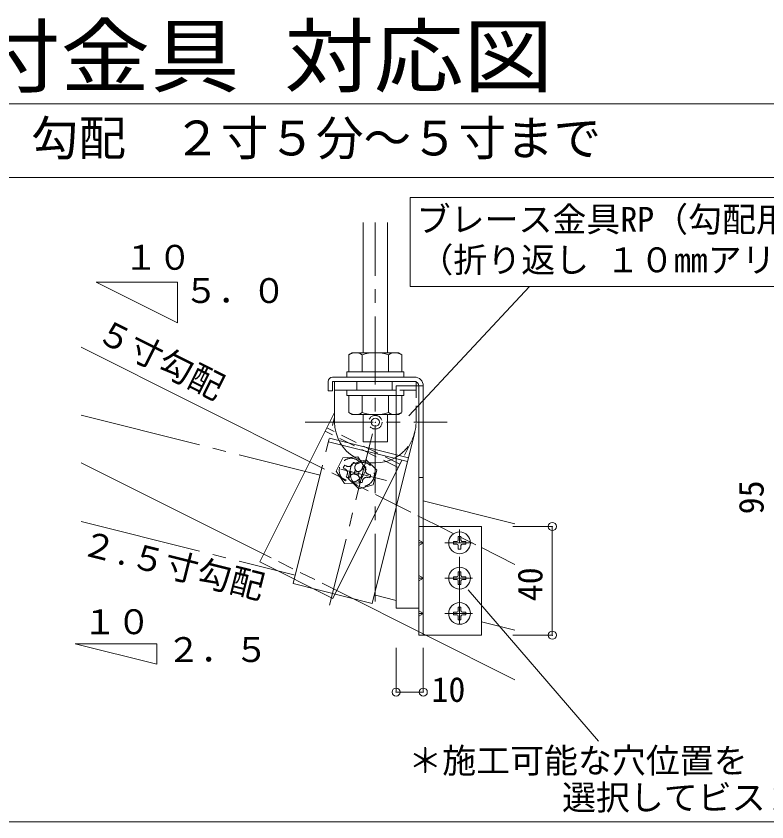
# Model space of a CAD drawing. Units: millimetres on the paper, enlarged 15 times, with parts at other scales. Extents: x -2895 to 2955, y -2104 to 2057.
# Drawn here: x -1414 to -585, y 53 to 943 of the extents above; entities that cross this region are included whole.
import ezdxf
from ezdxf.enums import TextEntityAlignment as Align

# ---------------------------------------------------------------- set-up
doc = ezdxf.new("R2010")
doc.units = ezdxf.units.MM
doc.header["$LTSCALE"] = 15
doc.header["$PDMODE"] = 32
doc.header["$PDSIZE"] = 9
for name, pattern in [('CHAIN1', [8, 5, -1, 1, -1]), ('CHAIN2', [12, 9, -1, 1, -1]), ('DASHED1', [1.8, 1.2, -0.6]), ('DASHED2', [3, 2, -1])]:
    doc.linetypes.add(name, pattern=pattern)
for name, color, linetype, lineweight in [('1-0_中心線', 4, 'CHAIN1', 9), ('1-1_吊り材', 3, 'Continuous', 18), ('1-4_金具', 3, 'Continuous', 18), ('1-5_寸法', 4, 'Continuous', 9), ('1-6_文字', 7, 'Continuous', 18), ('1-8', 3, 'DASHED1', 18), ('1-9', 3, 'DASHED1', 18), ('1-B_ビス', 4, 'Continuous', 9), ('1-E', 3, 'Continuous', 18)]:
    doc.layers.add(name, color=color, linetype=linetype, lineweight=lineweight)
doc.styles.add('ＭＳ ゴシック', font='')
doc.styles.get('ＭＳ ゴシック').set_extended_font_data('MS Gothic')

msp = doc.modelspace()

# ---------------------------------------------------------------- linework, layer by layer
at = {"layer": '1-0_中心線'}
for p, q in [((-1017.36, 295.85), (-1017.36, 714.65)), ((-1094.87, 494.03), (-937.97, 494.03)), ((-1067.88, 291.95), (-1017.36, 494.03)), ((-924.18, 270.54), (-924.18, 376.15)), ((-909.98, 360.83), (-940.38, 360.83)), ((-909.98, 321.83), (-940.38, 321.83)), ((-909.98, 282.83), (-940.38, 282.83))]:
    msp.add_line(p, q, dxfattribs=at)
at = {"layer": '1-1_吊り材'}
for p, q in [((-1030.86, 570.83), (-1030.86, 714.65)), ((-1003.86, 570.83), (-1003.86, 714.65)), ((-1042.82, 570.83), (-1046.76, 568.56)), ((-1042.82, 570.83), (-991.9, 570.83)), ((-991.9, 570.83), (-987.96, 568.56)), ((-1046.76, 549.83), (-1046.76, 568.56)), ((-1032.06, 549.83), (-1032.06, 568.56)), ((-1002.66, 549.83), (-1002.66, 568.56)), ((-987.96, 549.83), (-987.96, 568.56)), ((-1048.86, 549.83), (-1048.86, 543.83)), ((-1048.86, 549.83), (-985.86, 549.83)), ((-985.86, 549.83), (-985.86, 543.83)), ((-972.36, 534.23), (-972.36, 539.03)), ((-994.38, 529.43), (-1062.36, 529.43)), ((-1048.86, 523.43), (-1048.86, 529.43)), ((-994.38, 523.43), (-1048.86, 523.43)), ((-1046.76, 523.43), (-1046.76, 504.7)), ((-1032.06, 523.43), (-1032.06, 504.7)), ((-1002.66, 523.43), (-1002.66, 504.7)), ((-1042.82, 502.43), (-1046.76, 504.7)), ((-994.38, 502.43), (-1042.82, 502.43)), ((-1030.86, 472.29), (-1030.86, 502.43)), ((-1003.86, 472.29), (-1003.86, 502.43)), ((-1030.86, 472.29), (-1003.86, 472.29))]:
    msp.add_line(p, q, dxfattribs=at)
at = {"layer": '1-1_吊り材', "linetype": 'DASHED2'}
for p, q in [((-1037.83, 539.03), (-1037.83, 529.43)), ((-998.83, 539.03), (-998.83, 529.43))]:
    msp.add_line(p, q, dxfattribs=at)
at = {"layer": '1-1_吊り材', "linetype": 'DASHED1'}
for p, q in [((-972.36, 494.03), (-972.36, 534.23)), ((-972.36, 529.43), (-994.38, 529.43)), ((-985.86, 523.43), (-985.86, 529.43)), ((-985.86, 523.43), (-994.38, 523.43)), ((-987.96, 523.43), (-987.96, 504.7)), ((-991.9, 502.43), (-994.38, 502.43)), ((-991.9, 502.43), (-987.96, 504.7))]:
    msp.add_line(p, q, dxfattribs=at)
at = {"layer": '1-1_吊り材'}
msp.add_lwpolyline([(-972.36, 539.03), (-1062.36, 539.03), (-1062.36, 494.03)], dxfattribs=at)
at = {"layer": '1-1_吊り材', "linetype": 'DASHED1'}
msp.add_circle((-1017.36, 494.03), 7.5, dxfattribs=at)
at = {"layer": '1-1_吊り材'}
for centre, radius, start, end in [((-1037.15, 550.52), 20.44, 96.34294, 118.04132), ((-1039.91, 556.2), 14.64, 57.57118, 88.04459), ((-1017.36, 522.18), 48.65, 72.41205, 107.58797), ((-994.81, 556.2), 14.64, 91.95543, 122.42883), ((-997.57, 550.52), 20.44, 61.95869, 83.65707), ((-1037.15, 522.74), 20.44, 241.95869, 263.65707), ((-1039.91, 517.06), 14.64, 271.95543, 302.42883), ((-1017.36, 551.08), 48.65, 252.41205, 287.58797), ((-994.81, 517.06), 14.64, 237.57118, 268.04459), ((-997.57, 522.74), 20.44, 276.34294, 278.95892), ((-1017.36, 494.03), 45, 180, 300.70048)]:
    msp.add_arc(centre, radius, start, end, dxfattribs=at)
at = {"layer": '1-1_吊り材', "linetype": 'DASHED1'}
for centre, radius, start, end in [((-997.57, 522.74), 20.44, 278.95892, 298.04132), ((-1017.36, 494.03), 45, 300.70048, 0)]:
    msp.add_arc(centre, radius, start, end, dxfattribs=at)
at = {"layer": '1-1_吊り材', "color": 4}
msp.add_point((-1017.36, 494.03), dxfattribs=at)
at = {"layer": '1-4_金具'}
for p, q in [((-1064.58, 543.83), (-973.98, 543.83)), ((-1069.38, 539.03), (-1069.38, 528.83)), ((-973.98, 539.03), (-1064.58, 539.03)), ((-964.38, 534.23), (-994.38, 534.23)), ((-994.38, 288.83), (-994.38, 534.23)), ((-969.18, 534.23), (-969.18, 324.83)), ((-964.38, 534.23), (-964.38, 378.83)), ((-969.18, 432.83), (-964.38, 432.83)), ((-900.18, 378.83), (-969.18, 378.83)), ((-964.38, 378.83), (-964.38, 258.83)), ((-900.18, 258.83), (-900.18, 378.83)), ((-969.18, 318.83), (-969.18, 285.83)), ((-994.38, 288.83), (-969.18, 288.83)), ((-969.18, 279.83), (-969.18, 258.83)), ((-900.18, 258.83), (-969.18, 258.83))]:
    msp.add_line(p, q, dxfattribs=at)
at = {"layer": '1-4_金具', "color": 4, "lineweight": 9}
msp.add_line((-900.18, 378.83), (-969.18, 378.83), dxfattribs=at)
at = {"layer": '1-4_金具', "color": 7, "linetype": 'DASHED1'}
for p, q in [((-969.18, 363.83), (-963.99, 360.83)), ((-969.18, 357.83), (-969.18, 363.83)), ((-963.99, 360.83), (-969.18, 357.83)), ((-963.99, 360.83), (-969.18, 360.83)), ((-969.18, 324.83), (-963.99, 321.83)), ((-969.18, 318.83), (-969.18, 324.83)), ((-963.99, 321.83), (-969.18, 318.83)), ((-963.99, 321.83), (-969.18, 321.83)), ((-969.18, 285.83), (-963.99, 282.83)), ((-969.18, 279.83), (-969.18, 285.83)), ((-963.99, 282.83), (-969.18, 279.83)), ((-963.99, 282.83), (-969.18, 282.83))]:
    msp.add_line(p, q, dxfattribs=at)
at = {"layer": '1-4_金具'}
msp.add_lwpolyline([(-1064.58, 539.03), (-1064.58, 528.83), (-1069.38, 528.83)], dxfattribs=at)
for centre, radius, start, end in [((-1064.58, 539.03), 4.8, 90, 180), ((-973.98, 534.23), 9.6, 0, 90), ((-973.98, 534.23), 4.8, 0, 90)]:
    msp.add_arc(centre, radius, start, end, dxfattribs=at)
at = {"layer": '1-5_寸法'}
for p, q in [((-821.82, 378.83), (-865.32, 378.83)), ((-821.82, 378.83), (-821.82, 258.83)), ((-821.82, 258.83), (-865.32, 258.83)), ((-994.38, 196.83), (-994.38, 244.94)), ((-964.38, 196.83), (-964.38, 244.94)), ((-994.38, 195.96), (-964.38, 195.96))]:
    msp.add_line(p, q, dxfattribs=at)
at = {"layer": '1-5_寸法', "color": 3}
for p in [(-821.82, 378.83), (-821.82, 258.83), (-994.38, 195.96), (-964.38, 195.96)]:
    msp.add_point(p, dxfattribs=at)
at = {"layer": '1-6_文字'}
for p, q in [((-978.78, 643.77), (-978.78, 742.37)), ((-978.78, 742.37), (-532.36, 742.37)), ((-1325.94, 648.79), (-1235.94, 648.79)), ((-1325.94, 648.79), (-1235.94, 603.79)), ((-1235.94, 648.79), (-1235.94, 603.79)), ((-980.45, 500.97), (-846.98, 643.77)), ((-914.76, 308.97), (-770.64, 141.88)), ((-1348.91, 249.29), (-1258.91, 226.79)), ((-1348.91, 249.29), (-1258.91, 249.29)), ((-1258.91, 249.29), (-1258.91, 226.79))]:
    msp.add_line(p, q, dxfattribs=at)
msp.add_lwpolyline([(-978.78, 643.77), (-846.98, 643.77), (-532.36, 643.77)], dxfattribs=at)
at = {"layer": '1-8', "linetype": 'Continuous'}
for p, q in [((-1342.52, 576.78), (-1089.54, 450.29)), ((-1144.82, 339.74), (-1062.36, 504.65)), ((-1342.52, 449.32), (-1140.52, 348.33)), ((-987.94, 452.24), (-1064.32, 299.49)), ((-1009.04, 410.04), (-994.38, 402.71)), ((-964.38, 387.71), (-946.61, 378.83)), ((-900.18, 355.61), (-863.03, 337.04)), ((-1064.32, 299.49), (-1144.82, 339.74)), ((-1060.02, 308.08), (-863.03, 209.58))]:
    msp.add_line(p, q, dxfattribs=at)
at = {"layer": '1-8'}
for p, q in [((-992.11, 443.9), (-1072.61, 484.15)), ((-990.26, 447.61), (-1070.76, 487.86)), ((-977.11, 473.91), (-987.94, 452.24)), ((-1053.14, 454.73), (-1060.52, 439.98)), ((-1036.67, 455.72), (-1053.14, 454.73)), ((-1036.67, 455.72), (-1027.58, 441.95)), ((-1089.54, 450.29), (-1009.04, 410.04)), ((-1051.14, 446.52), (-1049.56, 445.73)), ((-1041.72, 449.66), (-1042.47, 448.17)), ((-1038.5, 448.05), (-1039.59, 445.86)), ((-1038.5, 448.05), (-1039.25, 446.56)), ((-1051.43, 426.21), (-1060.52, 439.98)), ((-1052.75, 443.3), (-1051.17, 442.51)), ((-1036.97, 435.41), (-1038.55, 436.2)), ((-1035.36, 438.63), (-1036.94, 439.42)), ((-1027.58, 441.95), (-1034.96, 427.2)), ((-1051.43, 426.21), (-1034.96, 427.2)), ((-1049.61, 433.88), (-1048.86, 435.37)), ((-1046.39, 432.27), (-1045.29, 434.46)), ((-1046.39, 432.27), (-1045.64, 433.77)), ((-994.38, 402.71), (-964.38, 387.71)), ((-946.61, 378.83), (-900.18, 355.61)), ((-1060.02, 308.08), (-1140.52, 348.33))]:
    msp.add_line(p, q, dxfattribs=at)
msp.add_circle((-1044.05, 440.97), 13.2, dxfattribs=at)
for centre, radius, start, end in [((-1044.05, 440.97), 9, 141.89798, 164.94825), ((-1046.99, 449.8), 4.81, 237.79794, 340.1084), ((-1044.05, 440.97), 9, 51.89798, 74.97191), ((-1035.22, 443.92), 4.81, 146.76149, 249.07194), ((-1052.89, 438.01), 4.81, 326.76149, 69.07194), ((-1041.11, 432.13), 4.81, 57.79794, 160.1084), ((-1044.05, 440.97), 9, 321.92163, 344.97191), ((-1044.05, 440.97), 9, 231.89798, 254.97191)]:
    msp.add_arc(centre, radius, start, end, dxfattribs=at)
at = {"layer": '1-9', "color": 7, "linetype": 'CHAIN2'}
for p, q in [((-1342.52, 501.72), (-1078.33, 435.68)), ((-1108.31, 315.77), (-1062.36, 499.57)), ((-973.7, 483.12), (-994.38, 400.39)), ((-1069.15, 472.4), (-981.84, 450.57)), ((-1068.15, 476.42), (-980.83, 454.59)), ((-964.38, 407.19), (-863.03, 381.85)), ((-994.38, 400.39), (-1021, 293.94)), ((-1342.52, 384.21), (-1105.98, 325.08)), ((-1108.31, 315.77), (-1021, 293.94)), ((-1018.67, 303.25), (-994.38, 297.18)), ((-900.18, 273.63), (-863.03, 264.34))]:
    msp.add_line(p, q, dxfattribs=at)
at = {"layer": '1-9', "color": 7}
for p, q in [((-1043.49, 447.84), (-1047.49, 431.83)), ((-1027.62, 452.38), (-1043.49, 447.84)), ((-1031.23, 445.36), (-1031.83, 442.99)), ((-1031.23, 445.36), (-1031.64, 443.74)), ((-1027.62, 452.38), (-1015.76, 440.91)), ((-1040.62, 436.76), (-1038.91, 436.33)), ((-1039.74, 440.25), (-1038.03, 439.83)), ((-1027.74, 444.49), (-1028.15, 442.87)), ((-1022.64, 435.98), (-1024.35, 436.4)), ((-1015.76, 440.91), (-1019.76, 424.9)), ((-1035.63, 420.36), (-1047.49, 431.83)), ((-1035.51, 428.25), (-1034.92, 430.62)), ((-1035.51, 428.25), (-1035.11, 429.87)), ((-1032.02, 427.38), (-1031.61, 429)), ((-1023.51, 432.48), (-1025.22, 432.91)), ((-1035.63, 420.36), (-1019.76, 424.9))]:
    msp.add_line(p, q, dxfattribs=at)
at = {"layer": '1-9', "color": 4, "linetype": 'CHAIN1', "lineweight": 9}
msp.add_line((-1055.57, 442.35), (-1005.1, 429.74), dxfattribs=at)
at = {"layer": '1-9', "color": 7}
msp.add_circle((-1031.63, 436.37), 13.2, dxfattribs=at)
for centre, radius, start, end in [((-1031.63, 436.37), 9, 64.4268, 87.50072), ((-1031.63, 436.37), 9, 154.4268, 177.47706), ((-1039.61, 431.57), 4.81, 339.29031, 81.60076), ((-1036.41, 444.36), 4.81, 250.32675, 352.6372), ((-1023.64, 441.17), 4.81, 159.29031, 261.60076), ((-1031.63, 436.37), 9, 244.4268, 267.50072), ((-1026.84, 428.38), 4.81, 70.32675, 172.6372), ((-1031.63, 436.37), 9, 334.45045, 357.50072)]:
    msp.add_arc(centre, radius, start, end, dxfattribs=at)
at = {"layer": '1-B_ビス', "color": 3, "lineweight": 18}
for p, q in [((-922.68, 367.73), (-925.68, 367.73)), ((-925.68, 367.73), (-925.68, 363.83)), ((-922.68, 367.73), (-922.68, 363.83)), ((-927.18, 362.33), (-931.08, 362.33)), ((-931.08, 362.33), (-931.08, 359.33)), ((-927.18, 359.33), (-931.08, 359.33)), ((-925.68, 357.83), (-925.68, 353.93)), ((-922.68, 357.83), (-922.68, 353.93)), ((-917.28, 362.33), (-921.18, 362.33)), ((-917.28, 359.33), (-921.18, 359.33)), ((-917.28, 362.33), (-917.28, 359.33)), ((-922.68, 353.93), (-925.68, 353.93)), ((-927.18, 323.33), (-931.08, 323.33)), ((-931.08, 323.33), (-931.08, 320.33)), ((-922.68, 328.73), (-925.68, 328.73)), ((-925.68, 328.73), (-925.68, 324.83)), ((-922.68, 328.73), (-922.68, 324.83)), ((-917.28, 323.33), (-921.18, 323.33)), ((-917.28, 323.33), (-917.28, 320.33)), ((-927.18, 320.33), (-931.08, 320.33)), ((-925.68, 318.83), (-925.68, 314.93)), ((-922.68, 314.93), (-925.68, 314.93)), ((-922.68, 318.83), (-922.68, 314.93)), ((-917.28, 320.33), (-921.18, 320.33)), ((-922.68, 289.73), (-925.68, 289.73)), ((-925.68, 289.73), (-925.68, 285.83)), ((-922.68, 289.73), (-922.68, 285.83)), ((-927.18, 284.33), (-931.08, 284.33)), ((-931.08, 284.33), (-931.08, 281.33)), ((-927.18, 281.33), (-931.08, 281.33)), ((-925.68, 279.83), (-925.68, 275.93)), ((-922.68, 275.93), (-925.68, 275.93)), ((-922.68, 279.83), (-922.68, 275.93)), ((-917.28, 284.33), (-921.18, 284.33)), ((-917.28, 281.33), (-921.18, 281.33)), ((-917.28, 284.33), (-917.28, 281.33))]:
    msp.add_line(p, q, dxfattribs=at)
for centre in [(-924.18, 360.83), (-924.18, 321.83), (-924.18, 282.83)]:
    msp.add_circle(centre, 12, dxfattribs=at)
for centre, start, end in [((-927.18, 363.83), 270, 0), ((-927.18, 357.83), 0, 90), ((-921.18, 363.83), 180, 270.00002), ((-921.18, 357.83), 90, 180), ((-927.18, 324.83), 270, 0), ((-921.18, 324.83), 180, 270.00002), ((-927.18, 318.83), 0, 90), ((-921.18, 318.83), 90, 180), ((-927.18, 285.83), 270, 0), ((-921.18, 285.83), 180, 270.00002), ((-927.18, 279.83), 0, 90), ((-921.18, 279.83), 90, 180)]:
    msp.add_arc(centre, 1.5, start, end, dxfattribs=at)
at = {"layer": '1-E'}
for p, q in [((-2850.14, 845.61), (-15.14, 845.61)), ((-2850.14, 764.24), (-15.14, 764.24)), ((-2850.14, 52.64), (-15.14, 52.64))]:
    msp.add_line(p, q, dxfattribs=at)

# ---------------------------------------------------------------- texts
at = {"layer": '1-5_寸法', "color": 7, "style": 'ＭＳ ゴシック'}
for s, p in [('95', (-580, 392.33)), ('40', (-824.43, 296.35))]:
    msp.add_text(s, height=27.49, rotation=90, dxfattribs=at).set_placement(p, align=Align.BOTTOM_LEFT)
msp.add_text('10', height=27.49, dxfattribs=at).set_placement((-955.24, 176.9), align=Align.BOTTOM_LEFT)
at = {"layer": '1-6_文字', "style": 'ＭＳ ゴシック', "width": 1.1}
msp.add_text('□斜め部材（ブレース）下部取付金具 対応図\u3000 \u3000\u3000（１／５）', height=65.98, dxfattribs=at).set_placement((-2850.14, 845.61), align=Align.BOTTOM_LEFT)
at = {"layer": '1-6_文字', "style": 'ＭＳ ゴシック'}
for s, height, p in [('勾配\u3000２寸５分～５寸まで', 38.49, (-1397.88, 777.1)), ('ブレース金具RP（勾配用）', 27.49, (-971.62, 696.12)), ('１０', 27.49, (-1295.21, 654.14)), ('（折り返し １０mmアリ）', 27.49, (-968.64, 651.36)), ('５．０', 27.49, (-1228.6, 617.43)), ('１０', 27.49, (-1340.54, 251.7)), ('２．５', 27.49, (-1247.97, 220.93)), ('＊施工可能な穴位置を', 27.49, (-980.95, 98.39)), ('選択してビス２本止', 27.49, (-811.09, 57.63))]:
    msp.add_text(s, height=height, dxfattribs=at).set_placement(p, align=Align.BOTTOM_LEFT)
for s, rotation, p in [('５寸勾配', 333.437, (-1331.13, 577.61)), ('２.５寸勾配', 345.964, (-1346.02, 340.1))]:
    msp.add_text(s, height=27.49, rotation=rotation, dxfattribs=at).set_placement(p, align=Align.BOTTOM_LEFT)

doc.saveas('drawing.dxf')
